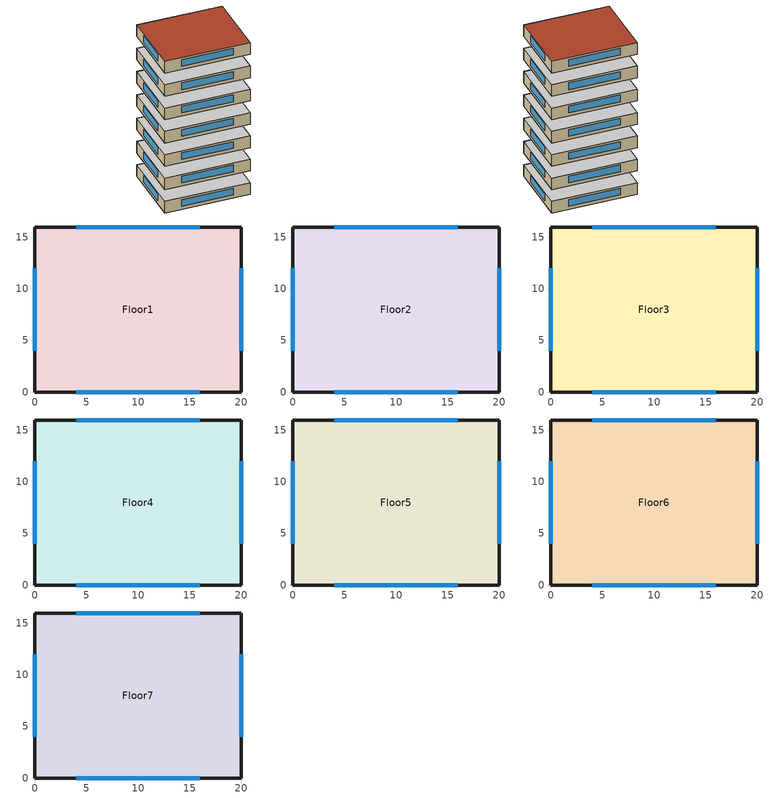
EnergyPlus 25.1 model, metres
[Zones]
Floor1
 floor ground (GroundFloor): 0,0 0,16 20,16 20,0 z0
 wall outside (ExteriorWall): 0,16 20,16 20,0 0,0 0,16 z0:3
 window (WindowConstruction): 16,0 4,0 / 4,16 16,16 / 20,12 20,4 / 0,4 0,12 z0.8:2.5
Floor2
 floor to Floor1 (InteriorFloor): 0,0 0,16 20,16 20,0 z6
 wall outside (ExteriorWall): 0,16 20,16 20,0 0,0 0,16 z6:9
 window (WindowConstruction): 16,0 4,0 / 4,16 16,16 / 20,12 20,4 / 0,4 0,12 z6.8:8.5
Floor3
 floor to Floor2 (InteriorFloor): 0,0 0,16 20,16 20,0 z12
 wall outside (ExteriorWall): 0,16 20,16 20,0 0,0 0,16 z12:15
 window (WindowConstruction): 16,0 4,0 / 4,16 16,16 / 20,12 20,4 / 0,4 0,12 z12.8:14.5
Floor4
 floor to Floor3 (InteriorFloor): 0,0 0,16 20,16 20,0 z18
 wall outside (ExteriorWall): 0,16 20,16 20,0 0,0 0,16 z18:21
 window (WindowConstruction): 16,0 4,0 / 4,16 16,16 / 20,12 20,4 / 0,4 0,12 z18.8:20.5
Floor5
 floor to Floor4 (InteriorFloor): 0,0 0,16 20,16 20,0 z24
 wall outside (ExteriorWall): 0,16 20,16 20,0 0,0 0,16 z24:27
 window (WindowConstruction): 16,0 4,0 / 4,16 16,16 / 20,12 20,4 / 0,4 0,12 z24.8:26.5
Floor6
 floor to Floor5 (InteriorFloor): 0,0 0,16 20,16 20,0 z30
 wall outside (ExteriorWall): 0,16 20,16 20,0 0,0 0,16 z30:33
 window (WindowConstruction): 16,0 4,0 / 4,16 16,16 / 20,12 20,4 / 0,4 0,12 z30.8:32.5
Floor7
 floor to Floor6 (InteriorFloor): 0,0 0,16 20,16 20,0 z36
 wall outside (ExteriorWall): 0,16 20,16 20,0 0,0 0,16 z36:39
 window (WindowConstruction): 16,0 4,0 / 4,16 16,16 / 20,12 20,4 / 0,4 0,12 z36.8:38.5
 roof outside (Roof): 20,0 20,16 0,16 0,0 z39
[Building]
Sjostaden_2_7Zone: North Axis=0; Terrain=City; Loads Convergence Tolerance Value=0.04; Temperature Convergence Tolerance Value=0.4; Solar Distribution (for inter-zone)=FullInteriorAndExterior; Maximum Number of Warmup Days=25; Minimum Number of Warmup Days=6
[Site:GroundTemperature:BuildingSurface]
5, 5, 6, 8, 11, 14, 16, 16, 14, 11, 8, 5
[Site:GroundTemperature:Deep]
8, 8, 8, 8, 8, 8, 8, 8, 8, 8, 8, 8
[Material] Roughness=MediumRough
Concrete200: Thickness (m)=0.2; Conductivity (W/m-K)=1.7; Density (kg/m3)=2300; Specific Heat (J/kg-K)=900
Concrete150: Thickness (m)=0.15; Conductivity (W/m-K)=1.7; Density (kg/m3)=2300; Specific Heat (J/kg-K)=900
WallInsulation: Thickness (reduced for thermal bridge effect)=0.22; Conductivity (mineral wool) → Effective U≈0.14 W/m²K incl. bridges=0.035; Density=30; Specific Heat=840
RoofInsulation: Thickness (reduced for thermal bridge effect)=0.3; Density=30; Specific Heat=840; Conductivity → Effective U≈0.10 W/m²K incl. bridges=0.035
FloorInsulation: Density=30; Specific Heat=840; Thickness (reduced for ground edge thermal bridges)=0.1; Conductivity → Effective U≈0.28 W/m²K incl. edge bridges=0.035
[Construction]
ExteriorWall: Concrete200, WallInsulation
Roof: Concrete200, RoofInsulation
GroundFloor: Concrete200, FloorInsulation
InteriorFloor: Concrete150
WindowConstruction: TripleGlazing
[WindowMaterial:SimpleGlazingSystem]
TripleGlazing: U-Factor (W/m²K) - includes frame/install thermal bridge=1; Solar Heat Gain Coefficient (Swedish triple with coating)=0.45; Visible Transmittance=0.6
[Zone]
Floor1: 0, 0, 0, 1, 1, 3, 960
Floor2: 0, 0, 3, 1, 1, 3, 960
Floor3: 0, 0, 6, 1, 1, 3, 960
Floor4: 0, 0, 9, 1, 1, 3, 960
Floor5: 0, 0, 12, 1, 1, 3, 960
Floor6: 0, 0, 15, 1, 1, 3, 960
Floor7: 0, 0, 18, 1, 1, 3, 960
[People] Schedule=OccupancySchedule; Calculation Method=People; Fraction Radiant=0.3; Sensible Heat Fraction=autocalculate; Activity Level Schedule=ActivityLevel
Name | Zone | Number of People | Number of People (extra 1)
Floor1_People | Floor1 | 10
Floor2_People | Floor2 | 10
Floor3_People | Floor3 | 10
Floor4_People | Floor4 |  | 11
Floor5_People | Floor5 | 11
Floor6_People | Floor6 | 11
Floor7_People | Floor7 | 10
[Lights] Schedule=LightingSchedule; Design Level Calculation Method=Watts/Area; Watts per Floor Area (Swedish LED standard)=4; Return Air Fraction=0; Fraction Radiant=0.4; Fraction Visible=0.2
Name | Zone
Floor1_Lights | Floor1
Floor2_Lights | Floor2
Floor3_Lights | Floor3
Floor4_Lights | Floor4
Floor5_Lights | Floor5
Floor6_Lights | Floor6
Floor7_Lights | Floor7
[ElectricEquipment] Schedule=EquipmentSchedule; Design Level Calculation Method=Watts/Area; Watts per Floor Area (Swedish household)=6; Fraction Latent=0; Fraction Radiant=0.3; Fraction Lost=0
Name | Zone
Floor1_Equipment | Floor1
Floor2_Equipment | Floor2
Floor3_Equipment | Floor3
Floor4_Equipment | Floor4
Floor5_Equipment | Floor5
Floor6_Equipment | Floor6
Floor7_Equipment | Floor7
[Schedule:Constant]
ActivityLevel: Any Number, 120
[Schedule:Compact]
OccupancySchedule: Through: 12/31, For: AllDays, Until: 07:00, 0.9, Until: 09:00, 0.5, Until: 17:00, 0.2, Until: 22:00, 0.9, Until: 24:00, 0.9
LightingSchedule: Through: 12/31, For: AllDays, Until: 06:00, 0.05, Until: 08:00, 0.5, Until: 17:00, 0.1, Until: 22:00, 0.7, Until: 24:00, 0.3
EquipmentSchedule: Through: 12/31, For: AllDays, Until: 07:00, 0.3, Until: 09:00, 0.6, Until: 17:00, 0.3, Until: 22:00, 0.7, Until: 24:00, 0.4
